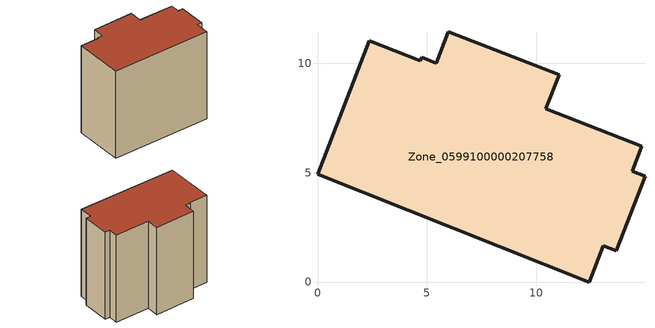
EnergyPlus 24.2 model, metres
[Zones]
Zone_0599100000207758
 floor ground (C_G): 5.43,10.02 5.99,11.44 11.05,9.49 10.44,7.92 14.83,6.22 14.39,5.07 14.98,4.84 13.66,1.43 13.06,1.66 12.42,0 0,4.93 2.36,11.04 4.71,10.13 4.77,10.29 z0
 wall outside (C_F): 0,4.93 12.42,0 13.06,1.66 13.66,1.43 14.98,4.84 14.39,5.07 14.83,6.22 10.44,7.92 11.05,9.49 5.99,11.44 5.43,10.02 4.77,10.29 4.71,10.13 2.36,11.04 0,4.93 z0:12.38
 roof outside (C_R): 5.99,11.44 5.43,10.02 4.77,10.29 4.71,10.13 2.36,11.04 0,4.93 12.42,0 13.06,1.66 13.66,1.43 14.98,4.84 14.39,5.07 14.83,6.22 10.44,7.92 11.05,9.49 z12.38
[BUILDING]
Pand.0599100000207758: North Axis=0; Terrain=City; Loads Convergence Tolerance Value=0.04; Temperature Convergence Tolerance Value=0.4; Solar Distribution=FullExterior; Maximum Number of Warmup Days=25; Minimum Number of Warmup Days=1
[Site:Location]
Rotterdam.The.Hague.AP_ZH_NLD Design_Conditions: Latitude=51.96; Longitude=4.45; Time Zone=1; Elevation=-4.5
[SITE:GROUNDTEMPERATURE:BUILDINGSURFACE]
18, 18, 18, 18, 18, 18, 18, 18, 18, 18, 18, 18
[MATERIAL] Thermal Absorptance=0.9; Solar Absorptance=0.7; Visible Absorptance=0.7
Name | Roughness | Thickness | Conductivity | Density | Specific Heat
G.TC.1946 | MediumSmooth | 0.15 | 1 | 540 | 1210
F.TC.1946 | Rough | 0.3 | 0.857143 | 1920 | 840
R.TC.1946 | MediumRough | 0.2 | 0.909091 | 1500 | 1000
[CONSTRUCTION]
C_G: G.TC.1946
C_F: F.TC.1946
C_R: R.TC.1946
[ZONE]
Zone_0599100000207758: Type=1; Multiplier=1; Ceiling Height=Autocalculate; Volume=Autocalculate; Floor Area=autocalculate; Part of Total Floor Area=Yes
[ZONEINFILTRATION:DESIGNFLOWRATE]
Infil_Zone_0599100000207758: Zone or ZoneList or Space or SpaceList=Zone_0599100000207758; Schedule=AlwaysOn; Design Flow Rate Calculation Method=Flow/Area; Flow Rate per Floor Area=0.003; Constant Term Coefficient=1; Temperature Term Coefficient=0; Velocity Term Coefficient=0; Velocity Squared Term Coefficient=0
[HVACTEMPLATE:ZONE:IDEALLOADSAIRSYSTEM]
Zone_0599100000207758: Maximum Heating Supply Air Temperature=50; Minimum Cooling Supply Air Temperature=13; Maximum Heating Supply Air Humidity Ratio=0.0156; Minimum Cooling Supply Air Humidity Ratio=0.0077; Heating Limit=NoLimit; Cooling Limit=NoLimit; Dehumidification Control Type=ConstantSensibleHeatRatio; Cooling Sensible Heat Ratio=0.7; Dehumidification Setpoint=60; Humidification Control Type=None; Humidification Setpoint=30; Outdoor Air Method=None; Outdoor Air Flow Rate per Person=0.00944; Outdoor Air Flow Rate per Zone Floor Area=0; Outdoor Air Flow Rate per Zone=0; Demand Controlled Ventilation Type=None; Outdoor Air Economizer Type=NoEconomizer; Heat Recovery Type=None; Sensible Heat Recovery Effectiveness=0.7; Latent Heat Recovery Effectiveness=0.65
[ZONECONTROL:THERMOSTAT]
ThermostatControl_Zone_0599100000207758: Zone or ZoneList=Zone_0599100000207758; Control Type Schedule=DualSetpointControlType; Control 1=Thermostat_Zone_0599100000207758; Temperature Difference Between Cutout And Setpoint=0
[THERMOSTATSETPOINT:DUALSETPOINT]
Thermostat_Zone_0599100000207758: Heating Setpoint Temperature Schedule=HeatingSetpoint_Zone_0599100000207758; Cooling Setpoint Temperature Schedule=CoolingSetpoint_Zone_0599100000207758
[SCHEDULE:COMPACT]
HeatingSetpoint_Zone_0599100000207758: Through: 12/31, For: AllDays, Until: 24:00, 21
CoolingSetpoint_Zone_0599100000207758: Through: 12/31, For: AllDays, Until: 24:00, 24
DualSetpointControlType: Through: 12/31, For: AllDays, Until: 24:00, 4
AlwaysOn: Through: 12/31, For: AllDays, Until: 24:00, 1
